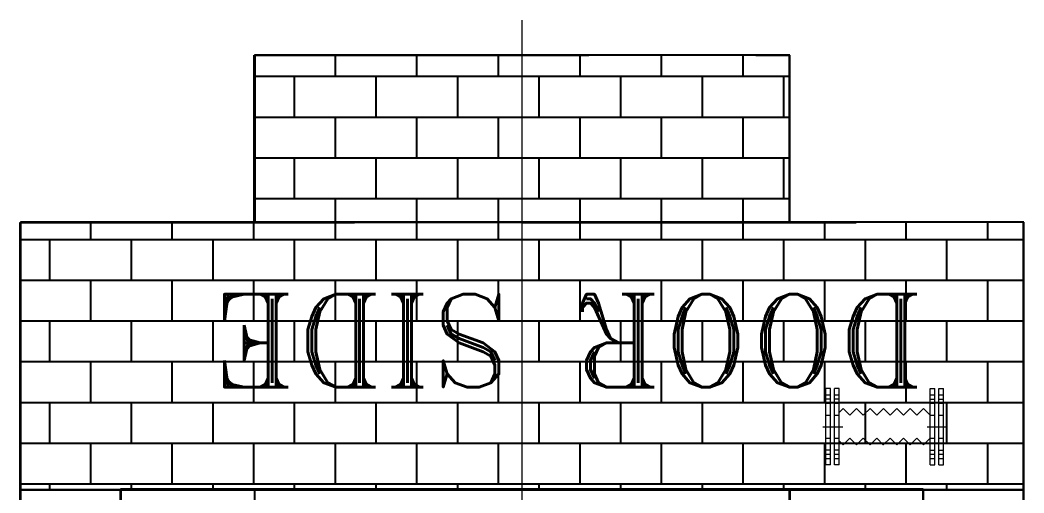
# Model space of a CAD drawing. Header units: metres. Extents: x 529352 to 529741, y 2674804 to 2675132.
# Drawn here: x 529544.433 to 529545.934, y 2674992.473 to 2674993.18 of the extents above; entities that cross this region are included whole.
import ezdxf

# ---------------------------------------------------------------- set-up
doc = ezdxf.new("R2010")
doc.units = ezdxf.units.M
for name, pattern in [('CENTER', [2, 1.25, -0.25, 0.25, -0.25]), ('DASHED', [0.75, 0.5, -0.25]), ('HIDDEN', [0.375, 0.25, -0.125])]:
    doc.linetypes.add(name, pattern=pattern)
doc.layers.add('IDT', color=7, linetype='Continuous')
doc.styles.add('ROMANT', font='romant', dxfattribs={"height": 2})

# ---------------------------------------------------------------- blocks, each defined once
blk = doc.blocks.new('IDT')
at = {"layer": 'IDT', "color": 8}
for p, q in [((23.4053, 22.4854), (23.4053, 21.6854)), ((23.7553, 21.6854), (23.7553, 22.4854)), ((24.5553, 22.4854), (24.5553, 21.6854)), ((24.9053, 21.6854), (24.9053, 22.4854)), ((23.556, 22.1846), (23.556, 21.6846)), ((23.556, 22.1846), (23.556, 21.6846)), ((24.756, 22.1846), (24.756, 21.6846)), ((24.756, 22.1846), (24.756, 21.6846)), ((23.4053, 21.6854), (23.7553, 21.6854)), ((23.4053, 21.6854), (23.4053, 21.2854)), ((24.9053, 21.6854), (23.4053, 21.6854)), ((23.556, 21.6846), (24.756, 21.6846)), ((23.556, 21.6846), (24.756, 21.6846)), ((24.5553, 21.6854), (24.9053, 21.6854)), ((24.9053, 21.2854), (24.9053, 21.6854)), ((23.4053, 21.2854), (24.9053, 21.2854)), ((23.7553, 21.2854), (23.7553, 21.0354)), ((24.5553, 21.2854), (23.7553, 21.2854)), ((24.5553, 21.0354), (24.5553, 21.2854)), ((23.7553, 21.0354), (24.5553, 21.0354))]:
    blk.add_line(p, q, dxfattribs=at)
at = {"layer": 'IDT', "color": 8, "linetype": 'HIDDEN', "ltscale": 2}
for p, q in [((23.406, 22.4856), (23.406, 21.6856)), ((23.406, 22.4856), (23.406, 21.6856)), ((24.906, 22.4856), (24.906, 21.6856)), ((24.906, 22.4856), (24.906, 21.6856)), ((23.756, 21.8356), (23.756, 21.6856)), ((23.756, 21.8356), (23.756, 21.6856)), ((24.906, 21.6856), (23.406, 21.6856)), ((23.406, 21.6856), (23.406, 21.2856)), ((24.906, 21.6856), (23.406, 21.6856)), ((23.406, 21.6856), (23.406, 21.2856)), ((24.906, 21.6856), (24.906, 21.2856)), ((24.906, 21.6856), (24.906, 21.2856)), ((24.906, 21.2856), (23.406, 21.2856)), ((24.906, 21.2856), (23.406, 21.2856)), ((23.756, 21.2856), (23.756, 21.0356)), ((23.756, 21.2856), (23.756, 21.0356)), ((24.556, 21.2856), (24.556, 21.0356)), ((24.556, 21.2856), (24.556, 21.0356)), ((24.556, 21.0356), (23.756, 21.0356)), ((24.556, 21.0356), (23.756, 21.0356))]:
    blk.add_line(p, q, dxfattribs=at)
at = {"layer": 'IDT', "color": 8, "linetype": 'CENTER', "lineweight": 0, "ltscale": 100}
blk.add_line((24.156, 20.9831), (24.156, 22.3832), dxfattribs=at)
at = {"layer": 'IDT', "color": 8, "ltscale": 0.1}
for p, q in [((23.5553, 22.1854), (23.5553, 21.6854)), ((24.7553, 21.6854), (24.7553, 22.1854)), ((23.5553, 21.6854), (24.7553, 21.6854))]:
    blk.add_line(p, q, dxfattribs=at)
at = {"layer": 'IDT', "color": 8, "linetype": 'Continuous'}
for p, q in [((23.4158, 21.6854), (23.4158, 21.6862)), ((23.4168, 21.6854), (23.4168, 21.687)), ((23.4178, 21.6854), (23.4178, 21.6862)), ((23.4793, 21.6854), (23.4793, 21.6862)), ((23.4803, 21.6854), (23.4803, 21.687)), ((23.4813, 21.6854), (23.4813, 21.6862)), ((23.5428, 21.6854), (23.5428, 21.6862)), ((23.5438, 21.6854), (23.5438, 21.687)), ((23.5448, 21.6854), (23.5448, 21.6862)), ((23.6063, 21.6854), (23.6063, 21.6862)), ((23.6073, 21.6854), (23.6073, 21.687)), ((23.6083, 21.6854), (23.6083, 21.6862)), ((23.6698, 21.6854), (23.6698, 21.6862)), ((23.6708, 21.6854), (23.6708, 21.687)), ((23.6718, 21.6854), (23.6718, 21.6862)), ((23.7333, 21.6854), (23.7333, 21.6862)), ((23.7343, 21.6854), (23.7343, 21.687)), ((23.7353, 21.6854), (23.7353, 21.6862)), ((24.5588, 21.6854), (24.5588, 21.6862)), ((24.5598, 21.6854), (24.5598, 21.687)), ((24.5608, 21.6854), (24.5608, 21.6862)), ((24.6223, 21.6854), (24.6223, 21.6862)), ((24.6233, 21.6854), (24.6233, 21.687)), ((24.6243, 21.6854), (24.6243, 21.6862)), ((24.6858, 21.6854), (24.6858, 21.6862)), ((24.6868, 21.6854), (24.6868, 21.687)), ((24.6878, 21.6854), (24.6878, 21.6862)), ((24.7493, 21.6854), (24.7493, 21.6862)), ((24.7503, 21.6854), (24.7503, 21.687)), ((24.7513, 21.6854), (24.7513, 21.6862)), ((24.8128, 21.6854), (24.8128, 21.6862)), ((24.8138, 21.6854), (24.8138, 21.687)), ((24.8148, 21.6854), (24.8148, 21.6862)), ((24.8763, 21.6854), (24.8763, 21.6862)), ((24.8773, 21.6854), (24.8773, 21.687)), ((24.8783, 21.6854), (24.8783, 21.6862)), ((23.4053, 21.6772), (24.9053, 21.6772)), ((23.4598, 21.6163), (23.4598, 21.6772)), ((23.5208, 21.6772), (23.5208, 21.6854)), ((23.5817, 21.6163), (23.5817, 21.6772)), ((23.6427, 21.6772), (23.6427, 21.6854)), ((23.7036, 21.6163), (23.7036, 21.6772)), ((23.7646, 21.6772), (23.7646, 21.6854)), ((23.8256, 21.6163), (23.8256, 21.6772)), ((23.8865, 21.6772), (23.8865, 21.6854)), ((23.9475, 21.6163), (23.9475, 21.6772)), ((24.0084, 21.6772), (24.0084, 21.6854)), ((24.0694, 21.6163), (24.0694, 21.6772)), ((24.1304, 21.6772), (24.1304, 21.6854)), ((24.1913, 21.6163), (24.1913, 21.6772)), ((24.2523, 21.6772), (24.2523, 21.6854)), ((24.3132, 21.6163), (24.3132, 21.6772)), ((24.3742, 21.6772), (24.3742, 21.6854)), ((24.4352, 21.6163), (24.4352, 21.6772)), ((24.4961, 21.6772), (24.4961, 21.6854)), ((24.5571, 21.6163), (24.5571, 21.6772)), ((24.618, 21.6772), (24.618, 21.6854)), ((24.679, 21.6163), (24.679, 21.6772)), ((24.74, 21.6772), (24.74, 21.6854)), ((24.8009, 21.6163), (24.8009, 21.6772)), ((24.8619, 21.6772), (24.8619, 21.6854)), ((23.4053, 21.6163), (24.9053, 21.6163)), ((23.5208, 21.5553), (23.5208, 21.6163)), ((23.6427, 21.5553), (23.6427, 21.6163)), ((23.7646, 21.5553), (23.7646, 21.6163)), ((23.8865, 21.5553), (23.8865, 21.6163)), ((24.0084, 21.5553), (24.0084, 21.6163)), ((24.1304, 21.5553), (24.1304, 21.6163)), ((24.2523, 21.5553), (24.2523, 21.6163)), ((24.3742, 21.5553), (24.3742, 21.6163)), ((24.4961, 21.5553), (24.4961, 21.6163)), ((24.618, 21.5553), (24.618, 21.6163)), ((24.74, 21.5553), (24.74, 21.6163)), ((24.8619, 21.5553), (24.8619, 21.6163)), ((23.4053, 21.5553), (24.9053, 21.5553)), ((23.4598, 21.4943), (23.4598, 21.5553)), ((23.5817, 21.4943), (23.5817, 21.5553)), ((23.7036, 21.4943), (23.7036, 21.5553)), ((23.8256, 21.4943), (23.8256, 21.5553)), ((23.9475, 21.4943), (23.9475, 21.5553)), ((24.0694, 21.4943), (24.0694, 21.5553)), ((24.1913, 21.4943), (24.1913, 21.5553)), ((24.3132, 21.4943), (24.3132, 21.5553)), ((24.4352, 21.4943), (24.4352, 21.5553)), ((24.5571, 21.4943), (24.5571, 21.5553)), ((24.679, 21.4943), (24.679, 21.5553)), ((24.8009, 21.4943), (24.8009, 21.5553)), ((23.4053, 21.4943), (24.9053, 21.4943)), ((23.5208, 21.4334), (23.5208, 21.4943)), ((23.6427, 21.4334), (23.6427, 21.4943)), ((23.7646, 21.4334), (23.7646, 21.4943)), ((23.8865, 21.4334), (23.8865, 21.4943)), ((24.0084, 21.4334), (24.0084, 21.4943)), ((24.1304, 21.4334), (24.1304, 21.4943)), ((24.2523, 21.4334), (24.2523, 21.4943)), ((24.3742, 21.4334), (24.3742, 21.4943)), ((24.4961, 21.4334), (24.4961, 21.4943)), ((24.618, 21.4334), (24.618, 21.4943)), ((24.74, 21.4334), (24.74, 21.4943)), ((24.8619, 21.4334), (24.8619, 21.4943)), ((23.4053, 21.4334), (24.9053, 21.4334)), ((23.4598, 21.3724), (23.4598, 21.4334)), ((23.5817, 21.3724), (23.5817, 21.4334)), ((23.7036, 21.3724), (23.7036, 21.4334)), ((23.8256, 21.3724), (23.8256, 21.4334)), ((23.9475, 21.3724), (23.9475, 21.4334)), ((24.0694, 21.3724), (24.0694, 21.4334)), ((24.1913, 21.3724), (24.1913, 21.4334)), ((24.3132, 21.3724), (24.3132, 21.4334)), ((24.4352, 21.3724), (24.4352, 21.4334)), ((24.5571, 21.3724), (24.5571, 21.4334)), ((24.679, 21.3724), (24.679, 21.4334)), ((24.8009, 21.3724), (24.8009, 21.4334)), ((23.4053, 21.3724), (24.9053, 21.3724)), ((23.5208, 21.3115), (23.5208, 21.3724)), ((23.6427, 21.3115), (23.6427, 21.3724)), ((23.7646, 21.3115), (23.7646, 21.3724)), ((23.8865, 21.3115), (23.8865, 21.3724)), ((24.0084, 21.3115), (24.0084, 21.3724)), ((24.1304, 21.3115), (24.1304, 21.3724)), ((24.2523, 21.3115), (24.2523, 21.3724)), ((24.3742, 21.3115), (24.3742, 21.3724)), ((24.4961, 21.3115), (24.4961, 21.3724)), ((24.618, 21.3115), (24.618, 21.3724)), ((24.74, 21.3115), (24.74, 21.3724)), ((24.8619, 21.3115), (24.8619, 21.3724)), ((23.4053, 21.3115), (24.9053, 21.3115)), ((23.4598, 21.2854), (23.4598, 21.3115)), ((23.5817, 21.2854), (23.5817, 21.3115)), ((23.7036, 21.2854), (23.7036, 21.3115)), ((23.8256, 21.2854), (23.8256, 21.3115)), ((23.9475, 21.2854), (23.9475, 21.3115)), ((24.0694, 21.2854), (24.0694, 21.3115)), ((24.1913, 21.2854), (24.1913, 21.3115)), ((24.3132, 21.2854), (24.3132, 21.3115)), ((24.4352, 21.2854), (24.4352, 21.3115)), ((24.5571, 21.2854), (24.5571, 21.3115)), ((24.679, 21.2854), (24.679, 21.3115)), ((24.8009, 21.2854), (24.8009, 21.3115)), ((23.8256, 21.2505), (23.8256, 21.2854)), ((23.9475, 21.2505), (23.9475, 21.2854)), ((24.0694, 21.2505), (24.0694, 21.2854)), ((24.1913, 21.2505), (24.1913, 21.2854)), ((24.3132, 21.2505), (24.3132, 21.2854)), ((24.4352, 21.2505), (24.4352, 21.2854)), ((23.7553, 21.2505), (24.5553, 21.2505)), ((23.7646, 21.1895), (23.7646, 21.2505)), ((23.8865, 21.1895), (23.8865, 21.2505)), ((24.0084, 21.1895), (24.0084, 21.2505)), ((24.1304, 21.1895), (24.1304, 21.2505)), ((24.2523, 21.1895), (24.2523, 21.2505)), ((24.3742, 21.1895), (24.3742, 21.2505)), ((24.4961, 21.1895), (24.4961, 21.2505)), ((23.7553, 21.1895), (24.5553, 21.1895)), ((23.8256, 21.1286), (23.8256, 21.1895)), ((23.9475, 21.1286), (23.9475, 21.1895)), ((24.0694, 21.1286), (24.0694, 21.1895)), ((24.1913, 21.1286), (24.1913, 21.1895)), ((24.3132, 21.1286), (24.3132, 21.1895)), ((24.4352, 21.1286), (24.4352, 21.1895)), ((23.7553, 21.1286), (24.5553, 21.1286)), ((23.7646, 21.0676), (23.7646, 21.1286)), ((23.8865, 21.0676), (23.8865, 21.1286)), ((24.0084, 21.0676), (24.0084, 21.1286)), ((24.1304, 21.0676), (24.1304, 21.1286)), ((24.2523, 21.0676), (24.2523, 21.1286)), ((24.3742, 21.0676), (24.3742, 21.1286)), ((24.4961, 21.0676), (24.4961, 21.1286)), ((23.7553, 21.0676), (24.5553, 21.0676)), ((23.8256, 21.0354), (23.8256, 21.0676)), ((23.9475, 21.0354), (23.9475, 21.0676)), ((24.0694, 21.0354), (24.0694, 21.0676)), ((24.1913, 21.0354), (24.1913, 21.0676)), ((24.3132, 21.0354), (24.3132, 21.0676)), ((24.4352, 21.0354), (24.4352, 21.0676))]:
    blk.add_line(p, q, dxfattribs=at)
at = {"layer": 'IDT', "color": 8, "lineweight": 0, "ltscale": 10}
for p, q in [((23.5255, 21.648), (23.5255, 21.534)), ((23.5326, 21.648), (23.5255, 21.648)), ((23.5255, 21.648), (23.5255, 21.534)), ((23.5326, 21.648), (23.5255, 21.648)), ((23.5326, 21.648), (23.5326, 21.534)), ((23.5326, 21.648), (23.5326, 21.534)), ((23.5383, 21.648), (23.5383, 21.534)), ((23.5454, 21.648), (23.5383, 21.648)), ((23.5383, 21.648), (23.5383, 21.534)), ((23.5454, 21.648), (23.5383, 21.648)), ((23.5454, 21.648), (23.5454, 21.534)), ((23.5454, 21.648), (23.5454, 21.534)), ((23.6815, 21.6482), (23.6815, 21.5342)), ((23.6815, 21.6482), (23.6886, 21.6482)), ((23.6815, 21.6482), (23.6815, 21.5342)), ((23.6815, 21.6482), (23.6886, 21.6482)), ((23.6886, 21.6482), (23.6886, 21.5342)), ((23.6886, 21.6482), (23.6886, 21.5342)), ((23.6943, 21.6482), (23.6943, 21.5342)), ((23.6943, 21.6482), (23.7014, 21.6482)), ((23.6943, 21.6482), (23.6943, 21.5342)), ((23.6943, 21.6482), (23.7014, 21.6482)), ((23.7014, 21.6482), (23.7014, 21.5342)), ((23.7014, 21.6482), (23.7014, 21.5342)), ((23.5326, 21.6323), (23.5255, 21.6323)), ((23.5326, 21.6323), (23.5255, 21.6323)), ((23.5454, 21.6323), (23.5383, 21.6323)), ((23.5454, 21.6323), (23.5383, 21.6323)), ((23.6815, 21.6326), (23.6886, 21.6326)), ((23.6815, 21.6326), (23.6886, 21.6326)), ((23.6943, 21.6326), (23.7014, 21.6326)), ((23.6943, 21.6326), (23.7014, 21.6326)), ((23.5454, 21.6082), (23.5554, 21.6182)), ((23.5454, 21.6082), (23.5554, 21.6182)), ((23.5554, 21.6182), (23.5654, 21.6082)), ((23.5554, 21.6182), (23.5654, 21.6082)), ((23.5654, 21.6082), (23.5754, 21.6182)), ((23.5654, 21.6082), (23.5754, 21.6182)), ((23.5754, 21.6182), (23.5854, 21.6082)), ((23.5754, 21.6182), (23.5854, 21.6082)), ((23.5854, 21.6082), (23.5954, 21.6182)), ((23.5854, 21.6082), (23.5954, 21.6182)), ((23.5954, 21.6182), (23.6054, 21.6082)), ((23.5954, 21.6182), (23.6054, 21.6082)), ((23.6054, 21.6082), (23.6155, 21.6182)), ((23.6054, 21.6082), (23.6155, 21.6182)), ((23.6154, 21.6182), (23.6155, 21.6182)), ((23.6154, 21.6182), (23.6155, 21.6182)), ((23.6155, 21.6182), (23.6254, 21.6082)), ((23.6155, 21.6182), (23.6254, 21.6082)), ((23.6254, 21.6082), (23.6354, 21.6182)), ((23.6254, 21.6082), (23.6354, 21.6182)), ((23.6354, 21.6182), (23.6454, 21.6082)), ((23.6354, 21.6182), (23.6454, 21.6082)), ((23.6454, 21.6082), (23.6554, 21.6182)), ((23.6454, 21.6082), (23.6554, 21.6182)), ((23.6554, 21.6182), (23.6654, 21.6082)), ((23.6554, 21.6182), (23.6654, 21.6082)), ((23.6654, 21.6082), (23.6754, 21.6182)), ((23.6654, 21.6082), (23.6754, 21.6182)), ((23.6754, 21.6182), (23.6815, 21.6122)), ((23.6754, 21.6182), (23.6815, 21.6122)), ((23.6815, 21.6085), (23.6886, 21.6085)), ((23.6815, 21.6085), (23.6886, 21.6085)), ((23.6943, 21.6085), (23.7014, 21.6085)), ((23.6943, 21.6085), (23.7014, 21.6085)), ((23.537, 21.5911), (23.5198, 21.5911)), ((23.537, 21.5911), (23.5198, 21.5911)), ((23.5498, 21.5911), (23.5326, 21.5911)), ((23.5498, 21.5911), (23.5326, 21.5911)), ((23.693, 21.5913), (23.6758, 21.5913)), ((23.693, 21.5913), (23.6758, 21.5913)), ((23.7058, 21.5913), (23.6886, 21.5913)), ((23.7058, 21.5913), (23.6886, 21.5913)), ((23.5454, 21.5739), (23.5554, 21.5639)), ((23.5454, 21.5739), (23.5554, 21.5639)), ((23.5554, 21.5639), (23.5654, 21.5739)), ((23.5554, 21.5639), (23.5654, 21.5739)), ((23.5654, 21.5739), (23.5754, 21.5639)), ((23.5654, 21.5739), (23.5754, 21.5639)), ((23.5754, 21.5639), (23.5854, 21.5739)), ((23.5754, 21.5639), (23.5854, 21.5739)), ((23.5854, 21.5739), (23.5954, 21.5639)), ((23.5854, 21.5739), (23.5954, 21.5639)), ((23.5954, 21.5639), (23.6054, 21.5739)), ((23.5954, 21.5639), (23.6054, 21.5739)), ((23.6054, 21.5739), (23.6154, 21.5639)), ((23.6054, 21.5739), (23.6154, 21.5639)), ((23.6154, 21.5639), (23.6254, 21.5739)), ((23.6154, 21.5639), (23.6254, 21.5739)), ((23.6254, 21.5739), (23.6354, 21.5639)), ((23.6254, 21.5739), (23.6354, 21.5639)), ((23.6354, 21.5639), (23.6454, 21.5739)), ((23.6354, 21.5639), (23.6454, 21.5739)), ((23.6454, 21.5739), (23.6554, 21.5639)), ((23.6454, 21.5739), (23.6554, 21.5639)), ((23.6554, 21.5639), (23.6654, 21.5739)), ((23.6554, 21.5639), (23.6654, 21.5739)), ((23.6654, 21.5739), (23.6754, 21.5639)), ((23.6654, 21.5739), (23.6754, 21.5639)), ((23.6754, 21.5639), (23.6815, 21.5699)), ((23.6754, 21.5639), (23.6815, 21.5699)), ((23.6815, 21.5741), (23.6886, 21.5741)), ((23.6815, 21.5741), (23.6886, 21.5741)), ((23.6943, 21.5741), (23.7014, 21.5741)), ((23.6943, 21.5741), (23.7014, 21.5741)), ((23.5326, 21.5498), (23.5256, 21.5498)), ((23.5326, 21.5498), (23.5256, 21.5498)), ((23.5454, 21.5498), (23.5384, 21.5498)), ((23.5454, 21.5498), (23.5384, 21.5498)), ((23.6815, 21.55), (23.6886, 21.55)), ((23.6815, 21.55), (23.6886, 21.55)), ((23.6943, 21.55), (23.7014, 21.55)), ((23.6943, 21.55), (23.7014, 21.55)), ((23.5326, 21.534), (23.5255, 21.534)), ((23.5326, 21.534), (23.5255, 21.534)), ((23.5454, 21.534), (23.5383, 21.534)), ((23.5454, 21.534), (23.5383, 21.534)), ((23.6815, 21.5342), (23.6886, 21.5342)), ((23.6815, 21.5342), (23.6886, 21.5342)), ((23.6943, 21.5342), (23.7014, 21.5342)), ((23.6943, 21.5342), (23.7014, 21.5342))]:
    blk.add_line(p, q, dxfattribs=at)
at = {"layer": 'IDT', "color": 8, "linetype": 'DASHED', "lineweight": 0, "ltscale": 10}
for p, q in [((23.5326, 21.6387), (23.5255, 21.6387)), ((23.5326, 21.6387), (23.5255, 21.6387)), ((23.5326, 21.626), (23.5255, 21.626)), ((23.5326, 21.626), (23.5255, 21.626)), ((23.5454, 21.6387), (23.5383, 21.6387)), ((23.5454, 21.6387), (23.5383, 21.6387)), ((23.5454, 21.626), (23.5383, 21.626)), ((23.5454, 21.626), (23.5383, 21.626)), ((23.6815, 21.6389), (23.6886, 21.6389)), ((23.6815, 21.6389), (23.6886, 21.6389)), ((23.6815, 21.6262), (23.6886, 21.6262)), ((23.6815, 21.6262), (23.6886, 21.6262)), ((23.6943, 21.6389), (23.7014, 21.6389)), ((23.6943, 21.6389), (23.7014, 21.6389)), ((23.6943, 21.6262), (23.7014, 21.6262)), ((23.6943, 21.6262), (23.7014, 21.6262)), ((23.5326, 21.6082), (23.5255, 21.6082)), ((23.5326, 21.6082), (23.5255, 21.6082)), ((23.5454, 21.6082), (23.5383, 21.6082)), ((23.5454, 21.6082), (23.5383, 21.6082)), ((23.5326, 21.5739), (23.5255, 21.5739)), ((23.5326, 21.5739), (23.5255, 21.5739)), ((23.5454, 21.5739), (23.5383, 21.5739)), ((23.5454, 21.5739), (23.5383, 21.5739)), ((23.5326, 21.5561), (23.5256, 21.5561)), ((23.5326, 21.5561), (23.5256, 21.5561)), ((23.5454, 21.5561), (23.5384, 21.5561)), ((23.5454, 21.5561), (23.5384, 21.5561)), ((23.6815, 21.5564), (23.6886, 21.5564)), ((23.6815, 21.5564), (23.6886, 21.5564)), ((23.6943, 21.5564), (23.7014, 21.5564)), ((23.6943, 21.5564), (23.7014, 21.5564)), ((23.5326, 21.5434), (23.5256, 21.5434)), ((23.5326, 21.5434), (23.5256, 21.5434)), ((23.5454, 21.5434), (23.5384, 21.5434)), ((23.5454, 21.5434), (23.5384, 21.5434)), ((23.6815, 21.5437), (23.6886, 21.5437)), ((23.6815, 21.5437), (23.6886, 21.5437)), ((23.6943, 21.5437), (23.7014, 21.5437)), ((23.6943, 21.5437), (23.7014, 21.5437))]:
    blk.add_line(p, q, dxfattribs=at)
at = {"layer": 'IDT', "color": 8, "style": 'ROMANT'}
blk.add_text('DOOR SIDE', height=0.13883, dxfattribs=at).set_placement((23.5535, 21.3931))
blk.add_text('DOOR SIDE', height=0.13883, dxfattribs=at).set_placement((23.5535, 21.3931))

msp = doc.modelspace()

# ---------------------------------------------------------------- block references
at = {"layer": 'IDT', "color": 8, "rotation": 180}
msp.add_blockref('IDT', (529569.3393, 2675014.163), dxfattribs=at)

doc.saveas('drawing.dxf')
